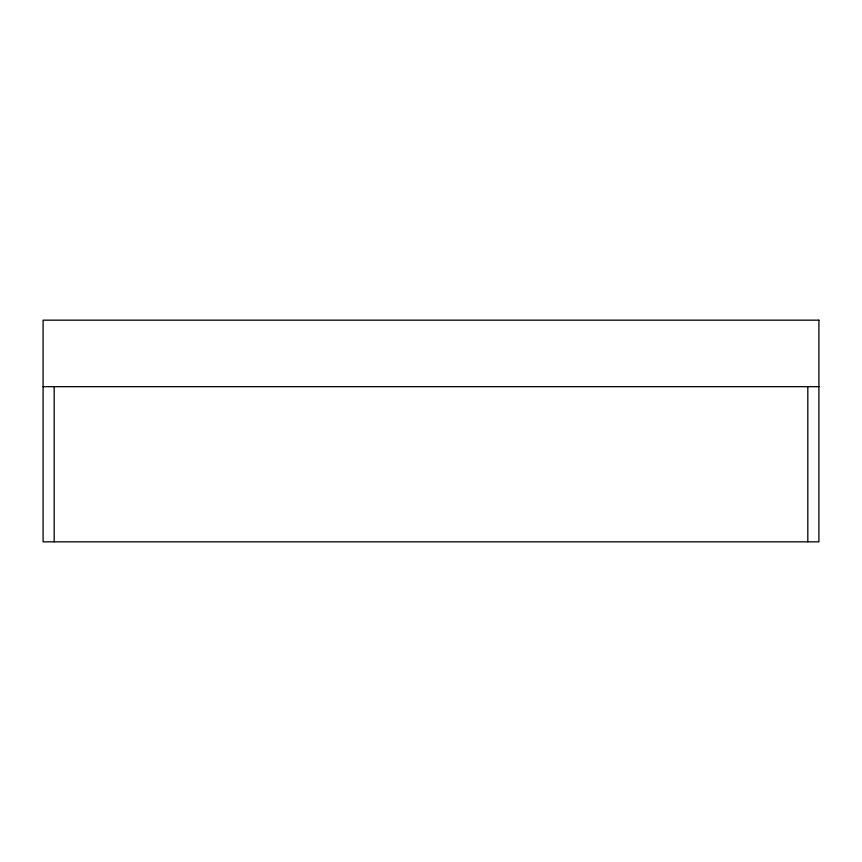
<?xml version="1.0" encoding="UTF-8"?>
<svg xmlns="http://www.w3.org/2000/svg" width="862" height="862" viewBox="0 0 862 862"><rect width="100%" height="100%" fill="white"/><g stroke="black" fill="none" stroke-linecap="round" stroke-linejoin="round"><path stroke-width="1.29" d="M43.1 386.672L818.9 386.672M807.813 386.521L807.813 541.832M54.187 386.521L54.187 541.832M818.9 320.168L43.1 320.168L43.1 541.832L818.9 541.832L818.9 320.168"/></g></svg>
